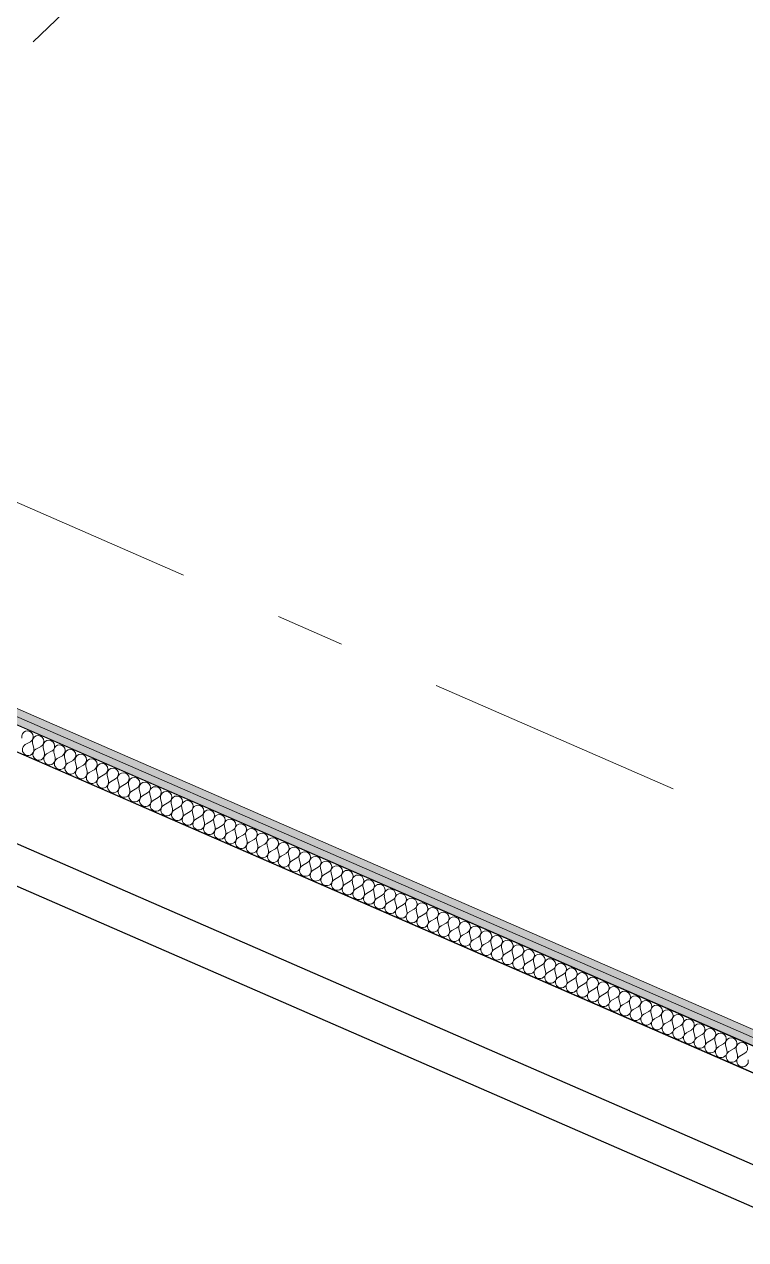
# Model space of a CAD drawing. Header units: millimetres. Extents: x -50172 to 74273, y -80883 to 11206.
# Drawn here: x -44148 to -42671, y -61141 to -58653 of the extents above; entities that cross this region are included whole.
import ezdxf
from ezdxf.enums import TextEntityAlignment as Align

# ---------------------------------------------------------------- set-up
doc = ezdxf.new("R2010")
doc.units = ezdxf.units.MM
doc.header["$MEASUREMENT"] = 0
doc.linetypes.add('Dashed', pattern=[564.444447, 282.222223, -282.222223])
doc.linetypes.add('Double Dashed', pattern=[1093.611073, 529.166651, -211.666656, 141.111112, -211.666656])
for name, color, linetype in [('A-35-M_FFE_Sanitary', 7, 'Continuous'), ('New_A-15-MG_Structural_Grid_Phase_2', 7, 'Continuous'), ('New_A-25-M_Wall_Int', 7, 'Continuous')]:
    doc.layers.add(name, color=color, linetype=linetype)
for name, color, linetype, lineweight, true_color in [('A-35-M_FFE_Sanitary_Pen_No__144', 7, 'Continuous', 0, 0xc8c8c8), ('A-35-M_FFE_Sanitary_Pen_No__27', 7, 'Continuous', 50, 0x2a2a2a), ('A-35-M_FFE_Sanitary_Pen_No__43', 7, 'Continuous', 30, 0x444444), ('New_A-15-MG_Structural_Grid_Phase_2_Pen_No__222', 7, 'Continuous', 13, 0x65af33), ('New_A-25-M_Wall_Int_Pen_No__107', 7, 'Continuous', 15, 0xa6a6a6), ('New_A-25-M_Wall_Int_Pen_No__81', 7, 'Continuous', 20, 0x6a6a6a)]:
    doc.layers.add(name, color=color, linetype=linetype, lineweight=lineweight, true_color=true_color)
for name, color, linetype, lineweight in [('New_A-25-M_Wall_Int_Pen_No__1', 7, 'Continuous', 13), ('New_A-25-M_Wall_Int_Pen_No__150', 7, 'Continuous', 0), ('New_A-95-P_Drawing_Pen_No__1', 7, 'Continuous', 13)]:
    doc.layers.add(name, color=color, linetype=linetype, lineweight=lineweight)
doc.styles.add('GENERATED_STYLE_4', font='')
doc.styles.get('GENERATED_STYLE_4').set_extended_font_data('Swis721 BT')

# ---------------------------------------------------------------- blocks, each defined once
blk = doc.blocks.new('Curtain Wall_11_1')
at = {"layer": 'A-35-M_FFE_Sanitary_Pen_No__144', "linetype": 'Continuous'}
for points in [[(-44608.4, -60182.4), (-44590, -60190.4), (-44550.1, -60098.7), (-44568.4, -60090.7)], [(-42576.7, -61068.3), (-42536.8, -60976.6), (-42555.1, -60968.6), (-42595.1, -61060.3)]]:
    blk.add_hatch(color=256, dxfattribs=at).paths.add_polyline_path(points)
at = {"layer": 'A-35-M_FFE_Sanitary_Pen_No__27', "linetype": 'Continuous'}
for p, q in [((-44568.4, -60090.7), (-44608.4, -60182.4)), ((-44590, -60190.4), (-44550.1, -60098.7)), ((-44550.1, -60098.7), (-44568.4, -60090.7)), ((-44608.4, -60182.4), (-44590, -60190.4)), ((-42555.1, -60968.6), (-42595.1, -61060.3)), ((-42536.8, -60976.6), (-42555.1, -60968.6)), ((-42576.7, -61068.3), (-42536.8, -60976.6)), ((-42595.1, -61060.3), (-42576.7, -61068.3))]:
    blk.add_line(p, q, dxfattribs=at)
at = {"layer": 'A-35-M_FFE_Sanitary_Pen_No__43', "linetype": 'Continuous'}
for p, q in [((-44573, -60151.4), (-42578.1, -61021.3)), ((-42610.1, -61094.6), (-44605, -60224.7))]:
    blk.add_line(p, q, dxfattribs=at)
blk = doc.blocks.new('*X349')
at = {"layer": 'New_A-25-M_Wall_Int_Pen_No__150', "linetype": 'Continuous'}
for p, q in [((-44135.8, -60121.4), (-44146.2, -60127.3)), ((-44131.4, -60123.3), (-44128.7, -60134.9)), ((-44114, -60130.9), (-44124.3, -60136.8)), ((-44109.6, -60132.8), (-44106.9, -60144.4)), ((-44092.2, -60140.4), (-44102.5, -60146.3)), ((-44087.8, -60142.4), (-44085, -60153.9)), ((-44070.3, -60150), (-44080.7, -60155.8)), ((-44066, -60151.9), (-44063.2, -60163.5)), ((-44048.5, -60159.5), (-44058.9, -60165.4)), ((-44044.1, -60161.4), (-44041.4, -60173)), ((-44026.7, -60169), (-44037, -60174.9)), ((-44022.3, -60170.9), (-44019.6, -60182.5)), ((-44004.9, -60178.5), (-44015.2, -60184.4)), ((-44000.5, -60180.4), (-43997.7, -60192)), ((-43983, -60188), (-43993.4, -60193.9)), ((-43978.7, -60189.9), (-43975.9, -60201.5)), ((-43961.2, -60197.5), (-43971.6, -60203.4)), ((-43956.8, -60199.4), (-43954.1, -60211)), ((-43939.4, -60207.1), (-43949.7, -60212.9)), ((-43935, -60209), (-43932.3, -60220.5)), ((-43917.5, -60216.6), (-43927.9, -60222.4)), ((-43913.2, -60218.5), (-43910.4, -60230.1)), ((-43895.7, -60226.1), (-43906.1, -60232)), ((-43891.4, -60228), (-43888.6, -60239.6)), ((-43873.9, -60235.6), (-43884.3, -60241.5)), ((-43869.5, -60237.5), (-43866.8, -60249.1)), ((-43852.1, -60245.1), (-43862.4, -60251)), ((-43847.7, -60247), (-43845, -60258.6)), ((-43830.2, -60254.6), (-43840.6, -60260.5)), ((-43825.9, -60256.5), (-43823.1, -60268.1)), ((-43808.4, -60264.1), (-43818.8, -60270)), ((-43804.1, -60266.1), (-43801.3, -60277.6)), ((-43786.6, -60273.7), (-43796.9, -60279.5)), ((-43782.2, -60275.6), (-43779.5, -60287.2)), ((-43764.8, -60283.2), (-43775.1, -60289.1)), ((-43760.4, -60285.1), (-43757.7, -60296.7)), ((-43742.9, -60292.7), (-43753.3, -60298.6)), ((-43738.6, -60294.6), (-43735.8, -60306.2)), ((-43721.1, -60302.2), (-43731.5, -60308.1)), ((-43716.8, -60304.1), (-43714, -60315.7)), ((-43699.3, -60311.7), (-43709.6, -60317.6)), ((-43694.9, -60313.6), (-43692.2, -60325.2)), ((-43677.5, -60321.2), (-43687.8, -60327.1)), ((-43673.1, -60323.1), (-43670.4, -60334.7)), ((-43655.6, -60330.8), (-43666, -60336.6)), ((-43651.3, -60332.7), (-43648.5, -60344.2)), ((-43633.8, -60340.3), (-43644.2, -60346.1)), ((-43629.5, -60342.2), (-43626.7, -60353.8)), ((-43612, -60349.8), (-43622.3, -60355.7)), ((-43607.6, -60351.7), (-43604.9, -60363.3)), ((-43590.2, -60359.3), (-43600.5, -60365.2)), ((-43585.8, -60361.2), (-43583.1, -60372.8)), ((-43568.3, -60368.8), (-43578.7, -60374.7)), ((-43564, -60370.7), (-43561.2, -60382.3)), ((-43546.5, -60378.3), (-43556.9, -60384.2)), ((-43542.2, -60380.2), (-43539.4, -60391.8)), ((-43524.7, -60387.8), (-43535, -60393.7)), ((-43520.3, -60389.7), (-43517.6, -60401.3)), ((-43502.9, -60397.4), (-43513.2, -60403.2)), ((-43498.5, -60399.3), (-43495.8, -60410.8)), ((-43481, -60406.9), (-43491.4, -60412.8)), ((-43476.7, -60408.8), (-43473.9, -60420.4)), ((-43459.2, -60416.4), (-43469.6, -60422.3)), ((-43454.8, -60418.3), (-43452.1, -60429.9)), ((-43437.4, -60425.9), (-43447.7, -60431.8)), ((-43433, -60427.8), (-43430.3, -60439.4)), ((-43415.6, -60435.4), (-43425.9, -60441.3)), ((-43411.2, -60437.3), (-43408.5, -60448.9)), ((-43393.7, -60444.9), (-43404.1, -60450.8)), ((-43389.4, -60446.8), (-43386.6, -60458.4)), ((-43371.9, -60454.5), (-43382.3, -60460.3)), ((-43367.5, -60456.4), (-43364.8, -60467.9)), ((-43350.1, -60464), (-43360.4, -60469.8)), ((-43345.7, -60465.9), (-43343, -60477.5)), ((-43328.3, -60473.5), (-43338.6, -60479.4)), ((-43323.9, -60475.4), (-43321.2, -60487)), ((-43306.4, -60483), (-43316.8, -60488.9)), ((-43302.1, -60484.9), (-43299.3, -60496.5)), ((-43284.6, -60492.5), (-43295, -60498.4)), ((-43280.2, -60494.4), (-43277.5, -60506)), ((-43262.8, -60502), (-43273.1, -60507.9)), ((-43258.4, -60503.9), (-43255.7, -60515.5)), ((-43241, -60511.5), (-43251.3, -60517.4)), ((-43236.6, -60513.4), (-43233.9, -60525)), ((-43219.1, -60521.1), (-43229.5, -60526.9)), ((-43214.8, -60523), (-43212, -60534.5)), ((-43197.3, -60530.6), (-43207.7, -60536.5)), ((-43192.9, -60532.5), (-43190.2, -60544.1)), ((-43175.5, -60540.1), (-43185.8, -60546)), ((-43171.1, -60542), (-43168.4, -60553.6)), ((-43153.7, -60549.6), (-43164, -60555.5)), ((-43149.3, -60551.5), (-43146.5, -60563.1)), ((-43131.8, -60559.1), (-43142.2, -60565)), ((-43127.5, -60561), (-43124.7, -60572.6)), ((-43110, -60568.6), (-43120.4, -60574.5)), ((-43105.6, -60570.5), (-43102.9, -60582.1)), ((-43088.2, -60578.2), (-43098.5, -60584)), ((-43083.8, -60580.1), (-43081.1, -60591.6)), ((-43066.4, -60587.7), (-43076.7, -60593.5)), ((-43062, -60589.6), (-43059.2, -60601.2)), ((-43044.5, -60597.2), (-43054.9, -60603.1)), ((-43040.2, -60599.1), (-43037.4, -60610.7)), ((-43022.7, -60606.7), (-43033.1, -60612.6)), ((-43018.3, -60608.6), (-43015.6, -60620.2)), ((-43000.9, -60616.2), (-43011.2, -60622.1)), ((-42996.5, -60618.1), (-42993.8, -60629.7)), ((-42979.1, -60625.7), (-42989.4, -60631.6)), ((-42974.7, -60627.6), (-42971.9, -60639.2)), ((-42957.2, -60635.2), (-42967.6, -60641.1)), ((-42952.9, -60637.1), (-42950.1, -60648.7)), ((-42935.4, -60644.8), (-42945.8, -60650.6)), ((-42931, -60646.7), (-42928.3, -60658.2)), ((-42913.6, -60654.3), (-42923.9, -60660.1)), ((-42909.2, -60656.2), (-42906.5, -60667.8)), ((-42891.8, -60663.8), (-42902.1, -60669.7)), ((-42887.4, -60665.7), (-42884.6, -60677.3)), ((-42869.9, -60673.3), (-42880.3, -60679.2)), ((-42865.6, -60675.2), (-42862.8, -60686.8)), ((-42848.1, -60682.8), (-42858.5, -60688.7)), ((-42843.7, -60684.7), (-42841, -60696.3)), ((-42826.3, -60692.3), (-42836.6, -60698.2)), ((-42821.9, -60694.2), (-42819.2, -60705.8)), ((-42804.4, -60701.9), (-42814.8, -60707.7)), ((-42800.1, -60703.8), (-42797.3, -60715.3)), ((-42782.6, -60711.4), (-42793, -60717.2)), ((-42778.3, -60713.3), (-42775.5, -60724.9)), ((-42760.8, -60720.9), (-42771.2, -60726.8)), ((-42756.4, -60722.8), (-42753.7, -60734.4)), ((-42739, -60730.4), (-42749.3, -60736.3)), ((-42734.6, -60732.3), (-42731.9, -60743.9)), ((-42717.1, -60739.9), (-42727.5, -60745.8)), ((-42712.8, -60741.8), (-42710, -60753.4)), ((-42695.3, -60749.4), (-42705.7, -60755.3)), ((-42691, -60751.3), (-42688.2, -60762.9)), ((-42673.5, -60758.9), (-42683.8, -60764.8))]:
    blk.add_line(p, q, dxfattribs=at)
for centre, start, end in [((-44141.7, -60111.1), 299.5743, 193.3141), ((-44140.3, -60137.6), 119.5743, 246.4442), ((-44119.9, -60120.6), 299.5743, 193.3141), ((-44098, -60130.1), 299.5743, 193.3141), ((-44076.2, -60139.6), 299.5743, 193.3141), ((-44140.3, -60137.6), 246.4442, 13.3141), ((-44118.5, -60147.2), 119.5743, 246.4442), ((-44118.5, -60147.2), 246.4442, 13.3141), ((-44096.6, -60156.7), 119.5743, 246.4442), ((-44096.6, -60156.7), 246.4442, 13.3141), ((-44054.4, -60149.1), 299.5743, 193.3141), ((-44032.6, -60158.6), 299.5743, 193.3141), ((-44074.8, -60166.2), 119.5743, 246.4442), ((-44074.8, -60166.2), 246.4442, 13.3141), ((-44053, -60175.7), 119.5743, 246.4442), ((-44053, -60175.7), 246.4442, 13.3141), ((-44031.2, -60185.2), 119.5743, 246.4442), ((-44010.7, -60168.2), 299.5743, 193.3141), ((-43988.9, -60177.7), 299.5743, 193.3141), ((-43967.1, -60187.2), 299.5743, 193.3141), ((-44031.2, -60185.2), 246.4442, 13.3141), ((-44009.3, -60194.7), 119.5743, 246.4442), ((-44009.3, -60194.7), 246.4442, 13.3141), ((-43987.5, -60204.3), 119.5743, 246.4442), ((-43987.5, -60204.3), 246.4442, 13.3141), ((-43965.7, -60213.8), 119.5743, 246.4442), ((-43945.3, -60196.7), 299.5743, 193.3141), ((-43923.4, -60206.2), 299.5743, 193.3141), ((-43901.6, -60215.7), 299.5743, 193.3141), ((-43965.7, -60213.8), 246.4442, 13.3141), ((-43943.9, -60223.3), 119.5743, 246.4442), ((-43943.9, -60223.3), 246.4442, 13.3141), ((-43922, -60232.8), 119.5743, 246.4442), ((-43879.8, -60225.2), 299.5743, 193.3141), ((-43857.9, -60234.8), 299.5743, 193.3141), ((-43922, -60232.8), 246.4442, 13.3141), ((-43900.2, -60242.3), 119.5743, 246.4442), ((-43900.2, -60242.3), 246.4442, 13.3141), ((-43878.4, -60251.8), 119.5743, 246.4442), ((-43878.4, -60251.8), 246.4442, 13.3141), ((-43856.6, -60261.3), 119.5743, 246.4442), ((-43836.1, -60244.3), 299.5743, 193.3141), ((-43814.3, -60253.8), 299.5743, 193.3141), ((-43792.5, -60263.3), 299.5743, 193.3141), ((-43856.6, -60261.3), 246.4442, 13.3141), ((-43834.7, -60270.9), 119.5743, 246.4442), ((-43834.7, -60270.9), 246.4442, 13.3141), ((-43812.9, -60280.4), 119.5743, 246.4442), ((-43812.9, -60280.4), 246.4442, 13.3141), ((-43770.6, -60272.8), 299.5743, 193.3141), ((-43748.8, -60282.3), 299.5743, 193.3141), ((-43791.1, -60289.9), 119.5743, 246.4442), ((-43791.1, -60289.9), 246.4442, 13.3141), ((-43769.2, -60299.4), 119.5743, 246.4442), ((-43769.2, -60299.4), 246.4442, 13.3141), ((-43747.4, -60308.9), 119.5743, 246.4442), ((-43727, -60291.9), 299.5743, 193.3141), ((-43705.2, -60301.4), 299.5743, 193.3141), ((-43683.3, -60310.9), 299.5743, 193.3141), ((-43747.4, -60308.9), 246.4442, 13.3141), ((-43725.6, -60318.4), 119.5743, 246.4442), ((-43725.6, -60318.4), 246.4442, 13.3141), ((-43703.8, -60328), 119.5743, 246.4442), ((-43703.8, -60328), 246.4442, 13.3141), ((-43681.9, -60337.5), 119.5743, 246.4442), ((-43661.5, -60320.4), 299.5743, 193.3141), ((-43639.7, -60329.9), 299.5743, 193.3141), ((-43617.9, -60339.4), 299.5743, 193.3141), ((-43681.9, -60337.5), 246.4442, 13.3141), ((-43660.1, -60347), 119.5743, 246.4442), ((-43660.1, -60347), 246.4442, 13.3141), ((-43638.3, -60356.5), 119.5743, 246.4442), ((-43596, -60348.9), 299.5743, 193.3141), ((-43574.2, -60358.5), 299.5743, 193.3141), ((-43638.3, -60356.5), 246.4442, 13.3141), ((-43616.5, -60366), 119.5743, 246.4442), ((-43616.5, -60366), 246.4442, 13.3141), ((-43594.6, -60375.5), 119.5743, 246.4442), ((-43594.6, -60375.5), 246.4442, 13.3141), ((-43572.8, -60385), 119.5743, 246.4442), ((-43552.4, -60368), 299.5743, 193.3141), ((-43530.6, -60377.5), 299.5743, 193.3141), ((-43508.7, -60387), 299.5743, 193.3141), ((-43572.8, -60385), 246.4442, 13.3141), ((-43551, -60394.6), 119.5743, 246.4442), ((-43551, -60394.6), 246.4442, 13.3141), ((-43529.2, -60404.1), 119.5743, 246.4442), ((-43529.2, -60404.1), 246.4442, 13.3141), ((-43486.9, -60396.5), 299.5743, 193.3141), ((-43465.1, -60406), 299.5743, 193.3141), ((-43507.3, -60413.6), 119.5743, 246.4442), ((-43507.3, -60413.6), 246.4442, 13.3141), ((-43485.5, -60423.1), 119.5743, 246.4442), ((-43485.5, -60423.1), 246.4442, 13.3141), ((-43463.7, -60432.6), 119.5743, 246.4442), ((-43443.3, -60415.6), 299.5743, 193.3141), ((-43421.4, -60425.1), 299.5743, 193.3141), ((-43399.6, -60434.6), 299.5743, 193.3141), ((-43463.7, -60432.6), 246.4442, 13.3141), ((-43441.9, -60442.1), 119.5743, 246.4442), ((-43441.9, -60442.1), 246.4442, 13.3141), ((-43420, -60451.7), 119.5743, 246.4442), ((-43420, -60451.7), 246.4442, 13.3141), ((-43398.2, -60461.2), 119.5743, 246.4442), ((-43377.8, -60444.1), 299.5743, 193.3141), ((-43356, -60453.6), 299.5743, 193.3141), ((-43334.1, -60463.1), 299.5743, 193.3141), ((-43398.2, -60461.2), 246.4442, 13.3141), ((-43376.4, -60470.7), 119.5743, 246.4442), ((-43376.4, -60470.7), 246.4442, 13.3141), ((-43354.6, -60480.2), 119.5743, 246.4442), ((-43354.6, -60480.2), 246.4442, 13.3141), ((-43312.3, -60472.6), 299.5743, 193.3141), ((-43290.5, -60482.2), 299.5743, 193.3141), ((-43332.7, -60489.7), 119.5743, 246.4442), ((-43332.7, -60489.7), 246.4442, 13.3141), ((-43310.9, -60499.2), 119.5743, 246.4442), ((-43310.9, -60499.2), 246.4442, 13.3141), ((-43289.1, -60508.7), 119.5743, 246.4442), ((-43268.7, -60491.7), 299.5743, 193.3141), ((-43246.8, -60501.2), 299.5743, 193.3141), ((-43225, -60510.7), 299.5743, 193.3141), ((-43289.1, -60508.7), 246.4442, 13.3141), ((-43267.3, -60518.3), 119.5743, 246.4442), ((-43267.3, -60518.3), 246.4442, 13.3141), ((-43245.4, -60527.8), 119.5743, 246.4442), ((-43245.4, -60527.8), 246.4442, 13.3141), ((-43223.6, -60537.3), 119.5743, 246.4442), ((-43203.2, -60520.2), 299.5743, 193.3141), ((-43181.4, -60529.7), 299.5743, 193.3141), ((-43223.6, -60537.3), 246.4442, 13.3141), ((-43201.8, -60546.8), 119.5743, 246.4442), ((-43201.8, -60546.8), 246.4442, 13.3141), ((-43180, -60556.3), 119.5743, 246.4442), ((-43159.5, -60539.3), 299.5743, 193.3141), ((-43137.7, -60548.8), 299.5743, 193.3141), ((-43115.9, -60558.3), 299.5743, 193.3141), ((-43180, -60556.3), 246.4442, 13.3141), ((-43158.1, -60565.8), 119.5743, 246.4442), ((-43158.1, -60565.8), 246.4442, 13.3141), ((-43136.3, -60575.4), 119.5743, 246.4442), ((-43136.3, -60575.4), 246.4442, 13.3141), ((-43114.5, -60584.9), 119.5743, 246.4442), ((-43094.1, -60567.8), 299.5743, 193.3141), ((-43072.2, -60577.3), 299.5743, 193.3141), ((-43050.4, -60586.8), 299.5743, 193.3141), ((-43114.5, -60584.9), 246.4442, 13.3141), ((-43092.7, -60594.4), 119.5743, 246.4442), ((-43092.7, -60594.4), 246.4442, 13.3141), ((-43070.8, -60603.9), 119.5743, 246.4442), ((-43070.8, -60603.9), 246.4442, 13.3141), ((-43028.6, -60596.3), 299.5743, 193.3141), ((-43006.8, -60605.9), 299.5743, 193.3141), ((-43049, -60613.4), 119.5743, 246.4442), ((-43049, -60613.4), 246.4442, 13.3141), ((-43027.2, -60622.9), 119.5743, 246.4442), ((-43027.2, -60622.9), 246.4442, 13.3141), ((-43005.4, -60632.4), 119.5743, 246.4442), ((-42984.9, -60615.4), 299.5743, 193.3141), ((-42963.1, -60624.9), 299.5743, 193.3141), ((-42941.3, -60634.4), 299.5743, 193.3141), ((-43005.4, -60632.4), 246.4442, 13.3141), ((-42983.5, -60642), 119.5743, 246.4442), ((-42983.5, -60642), 246.4442, 13.3141), ((-42961.7, -60651.5), 119.5743, 246.4442), ((-42961.7, -60651.5), 246.4442, 13.3141), ((-42939.9, -60661), 119.5743, 246.4442), ((-42919.5, -60643.9), 299.5743, 193.3141), ((-42897.6, -60653.4), 299.5743, 193.3141), ((-42875.8, -60663), 299.5743, 193.3141), ((-42939.9, -60661), 246.4442, 13.3141), ((-42918.1, -60670.5), 119.5743, 246.4442), ((-42918.1, -60670.5), 246.4442, 13.3141), ((-42896.2, -60680), 119.5743, 246.4442), ((-42854, -60672.5), 299.5743, 193.3141), ((-42832.1, -60682), 299.5743, 193.3141), ((-42896.2, -60680), 246.4442, 13.3141), ((-42874.4, -60689.5), 119.5743, 246.4442), ((-42874.4, -60689.5), 246.4442, 13.3141), ((-42852.6, -60699), 119.5743, 246.4442), ((-42852.6, -60699), 246.4442, 13.3141), ((-42830.8, -60708.6), 119.5743, 246.4442), ((-42810.3, -60691.5), 299.5743, 193.3141), ((-42788.5, -60701), 299.5743, 193.3141), ((-42766.7, -60710.5), 299.5743, 193.3141), ((-42830.8, -60708.6), 246.4442, 13.3141), ((-42808.9, -60718.1), 119.5743, 246.4442), ((-42808.9, -60718.1), 246.4442, 13.3141), ((-42787.1, -60727.6), 119.5743, 246.4442), ((-42787.1, -60727.6), 246.4442, 13.3141), ((-42744.8, -60720), 299.5743, 193.3141), ((-42723, -60729.6), 299.5743, 193.3141), ((-42765.3, -60737.1), 119.5743, 246.4442), ((-42765.3, -60737.1), 246.4442, 13.3141), ((-42743.5, -60746.6), 119.5743, 246.4442), ((-42743.5, -60746.6), 246.4442, 13.3141), ((-42721.6, -60756.1), 119.5743, 246.4442), ((-42701.2, -60739.1), 299.5743, 193.3141), ((-42679.4, -60748.6), 299.5743, 193.3141), ((-42721.6, -60756.1), 246.4442, 13.3141), ((-42699.8, -60765.7), 119.5743, 246.4442), ((-42699.8, -60765.7), 246.4442, 13.3141), ((-42678, -60775.2), 119.5743, 246.4442), ((-42678, -60775.2), 246.4442, 13.3141)]:
    blk.add_arc(centre, 11.9, start, end, dxfattribs=at)
blk = doc.blocks.new('Wall_53_1', base_point=(-38372.8, -62578))
at = {"layer": 'New_A-25-M_Wall_Int_Pen_No__107', "linetype": 'Continuous'}
for points in [[(-38699.1, -62435.8), (-45047.7, -59668), (-45053.7, -59681.7), (-38705.1, -62449.5)], [(-38705.1, -62449.5), (-45053.7, -59681.7), (-45059.7, -59695.5), (-38711.1, -62463.3)]]:
    blk.add_hatch(color=256, dxfattribs=at).paths.add_polyline_path(points)
at = {"layer": 'New_A-25-M_Wall_Int_Pen_No__81', "linetype": 'Continuous', "lineweight": 0, "true_color": 0x353535}
for points in [[(-38711.1, -62463.3), (-45059.7, -59695.5), (-45060.1, -59696.4), (-38711.5, -62464.2)], [(-44550.3, -59974.3), (-38731.9, -62510.9), (-38731.5, -62510), (-44549.9, -59973.3)]]:
    blk.add_hatch(color=250, dxfattribs=at).paths.add_polyline_path(points)
at = {"layer": 'New_A-25-M_Wall_Int_Pen_No__1', "linetype": 'Continuous'}
for p, q in [((-38711.5, -62464.2), (-45060.1, -59696.4)), ((-38711.1, -62463.3), (-45059.7, -59695.5)), ((-38705.1, -62449.5), (-45053.7, -59681.7)), ((-38731.5, -62510), (-44549.9, -59973.3))]:
    blk.add_line(p, q, dxfattribs=at)
at = {"layer": 'New_A-25-M_Wall_Int_Pen_No__1', "linetype": 'Continuous', "flags": 128}
for points in [[(-38699.1, -62435.8), (-45047.7, -59668)], [(-44550.3, -59974.3), (-38731.9, -62510.9)]]:
    blk.add_lwpolyline(points, dxfattribs=at)
at = {"layer": 'New_A-25-M_Wall_Int', "color": 250, "lineweight": 50, "true_color": 0x2a2a2a}
blk.add_blockref('*X349', (0, 0), dxfattribs=at)
blk = doc.blocks.new('Standard grid marker_6')
at = {"layer": 'New_A-15-MG_Structural_Grid_Phase_2_Pen_No__222', "linetype": 'Double Dashed'}
blk.add_line((705.1, 0), (12883.5, 0), dxfattribs=at)
at = {"layer": 'New_A-15-MG_Structural_Grid_Phase_2_Pen_No__222', "style": 'GENERATED_STYLE_4'}
blk.add_attdef('AC_MarkerText_1', text='', height=350, rotation=360, dxfattribs=at).set_placement((-500, 43.4), align=Align.MIDDLE_CENTER)

msp = doc.modelspace()

# ---------------------------------------------------------------- linework, layer by layer
at = {"layer": 'New_A-95-P_Drawing_Pen_No__1', "linetype": 'Dashed'}
msp.add_line((-44942.9, -59472.2), (-14816.6, -30444.5), dxfattribs=at)

# ---------------------------------------------------------------- block references
at = {"layer": 'A-35-M_FFE_Sanitary', "linetype": 'Continuous', "lineweight": 0}
msp.add_blockref('Curtain Wall_11_1', (0, 0), dxfattribs=at)
at = {"layer": 'New_A-15-MG_Structural_Grid_Phase_2', "color": 8, "linetype": 'Continuous', "lineweight": 15, "zscale": 1000, "rotation": 336.440411583993}
msp.add_blockref('Standard grid marker_6', (-47960.9, -57975.6), dxfattribs=at)
at = {"layer": 'New_A-25-M_Wall_Int', "color": 250, "lineweight": 50, "true_color": 0x2a2a2a}
msp.add_blockref('Wall_53_1', (-38372.8, -62578), dxfattribs=at)

doc.saveas('drawing.dxf')
